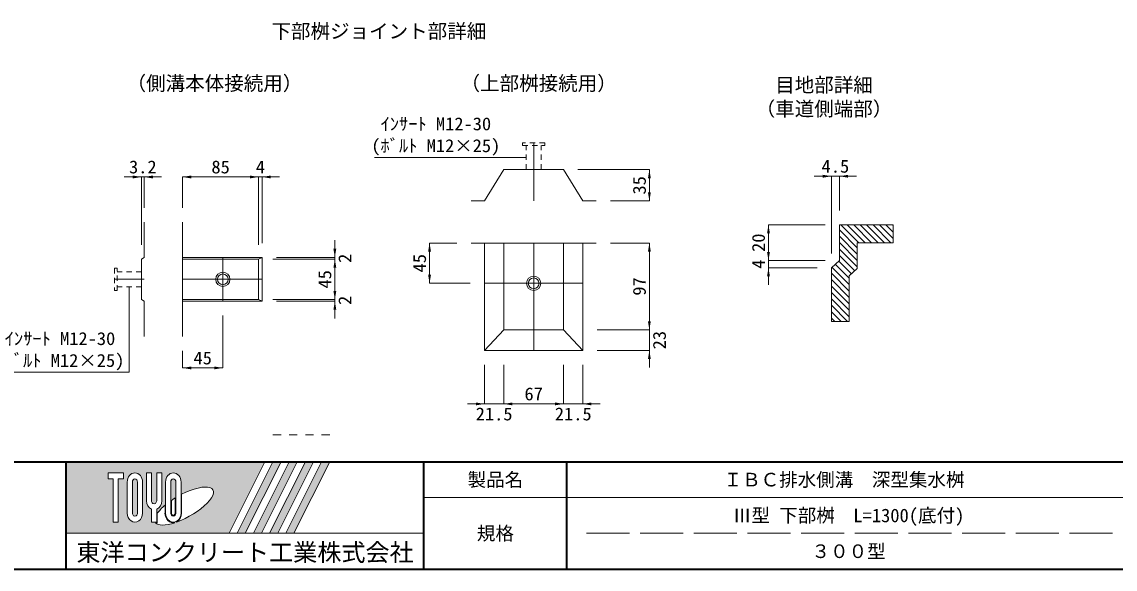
# Model space of a CAD drawing. Units: millimetres at full size, sheet at 1:20, with parts at other scales. Extents: x 64173 to 81200, y -133840 to -120349.
# Drawn here: x 67974 to 71030, y -133640 to -132112 of the extents above; entities that cross this region are included whole.
import ezdxf
from ezdxf.enums import TextEntityAlignment as Align

# ---------------------------------------------------------------- set-up
doc = ezdxf.new("R2010")
doc.units = ezdxf.units.MM
doc.header["$LTSCALE"] = 20
doc.linetypes.add('DASHED', pattern=[7.5, 6, -1.5])
doc.linetypes.add('USER3', pattern=[1.35, 0.75, -0.6])
for name, color, linetype, lineweight in [('インサート', 3, 'USER3', 9), ('作業エリア', 11, 'Continuous', 13), ('図枠', 7, 'Continuous', 5), ('寸法線', 7, 'Continuous', 13), ('引出線', 4, 'Continuous', 13), ('補助線', 8, 'Continuous', 13), ('集水桝', 2, 'Continuous', 13)]:
    doc.layers.add(name, color=color, linetype=linetype, lineweight=lineweight)
doc.layers.add('文字', color=7, linetype='Continuous')
doc.styles.add('ＭＳ ゴシック', font='')
doc.styles.add('ＭＳ 明朝', font='')
doc.styles.get('ＭＳ ゴシック').set_extended_font_data('MS Gothic')
doc.styles.get('ＭＳ 明朝').set_extended_font_data('MS Mincho')

# ---------------------------------------------------------------- blocks, each defined once
blk = doc.blocks.new('filled_arrow')
at = {"color": 0, "linetype": 'Continuous', "lineweight": -2}
blk.add_solid([(7.5, 1.25), (0, 0), (7.5, -1.25)], dxfattribs=at)

msp = doc.modelspace()

# ---------------------------------------------------------------- hatches: boundary and pattern name
at = {"layer": '図枠'}
h = msp.add_hatch(color=256, dxfattribs=at)
h.paths.add_polyline_path([(68097.56, -133340.41), (68097.56, -133540.41), (68552.87, -133540.41), (68652.87, -133340.41)])
edge = h.paths.add_edge_path(flags=16)
edge.add_ellipse((68427.01, -133464.25), major_axis=(80.81, 45.23), ratio=0.3471473, start_angle=-144.31122, end_angle=72.1899, ccw=False)
edge.add_ellipse((68397.08, -133483.78), major_axis=(0, 27.5), ratio=0.8463542, start_angle=-160.70346, end_angle=-90)
edge.add_line((68420.36, -133483.78), (68420.36, -133431.36))
edge = h.paths.add_edge_path(flags=16)
edge.add_ellipse((68397.08, -133397.05), major_axis=(0, 25.38), ratio=0.8463542, start_angle=-90, end_angle=90, ccw=False)
edge.add_line((68418.57, -133397.05), (68418.57, -133483.78))
edge.add_ellipse((68397.08, -133483.78), major_axis=(0, 25.38), ratio=0.8463542, start_angle=90, end_angle=-90, ccw=False)
edge.add_line((68375.6, -133483.78), (68375.6, -133397.05))
edge = h.paths.add_edge_path(flags=16)
edge.add_line((68404.24, -133397.05), (68404.24, -133483.78))
edge.add_ellipse((68397.08, -133483.78), major_axis=(0, 8.46), ratio=0.8463542, start_angle=90, end_angle=-90, ccw=False)
edge.add_line((68389.92, -133483.78), (68389.92, -133397.05))
edge.add_ellipse((68397.08, -133397.05), major_axis=(0, 8.46), ratio=0.8463542, start_angle=-90, end_angle=90, ccw=False)
edge = h.paths.add_edge_path(flags=16)
edge.add_line((68402.45, -133441.38), (68402.45, -133483.78))
edge.add_ellipse((68397.08, -133483.78), major_axis=(0, 6.35), ratio=0.8463542, start_angle=90, end_angle=-90, ccw=False)
edge.add_line((68391.71, -133483.78), (68391.71, -133448.32))
edge.add_ellipse((68427.01, -133464.25), major_axis=(80.81, 45.23), ratio=0.3471473, start_angle=107.79174, end_angle=126.47132, ccw=False)
edge = h.paths.add_edge_path(flags=16)
edge.add_ellipse((68343.37, -133449.4), major_axis=(0, 25.38), ratio=0.8463542, start_angle=-163.34117, end_angle=-90, ccw=False)
edge.add_line((68350.53, -133473.34), (68350.53, -133509.16))
edge.add_line((68350.53, -133509.16), (68336.21, -133509.16))
edge.add_line((68336.21, -133509.16), (68336.21, -133473.34))
edge.add_ellipse((68343.37, -133449.4), major_axis=(0, 25.38), ratio=0.8463542, start_angle=90, end_angle=163.34117, ccw=False)
edge.add_line((68321.89, -133449.4), (68321.89, -133371.66))
edge.add_line((68321.89, -133371.66), (68336.21, -133371.66))
edge.add_line((68336.21, -133371.66), (68336.21, -133449.4))
edge.add_ellipse((68343.37, -133449.4), major_axis=(0, 8.46), ratio=0.8463542, start_angle=90, end_angle=-90)
edge.add_line((68350.53, -133449.4), (68350.53, -133371.66))
edge.add_line((68350.53, -133371.66), (68364.86, -133371.66))
edge.add_line((68364.86, -133371.66), (68364.86, -133449.4))
edge = h.paths.add_edge_path(flags=16)
edge.add_line((68373.81, -133461.89), (68373.81, -133483.78))
edge.add_ellipse((68397.08, -133483.78), major_axis=(0, 27.5), ratio=0.8463542, start_angle=90, end_angle=-171.54427)
edge.add_ellipse((68427.01, -133464.25), major_axis=(80.81, 45.23), ratio=0.3471473, start_angle=-178.64954, end_angle=-148.29244, ccw=False)
edge.add_line((68347.45, -133511.28), (68352.32, -133511.28))
edge.add_line((68352.32, -133511.28), (68352.32, -133484.46))
edge.add_ellipse((68427.01, -133464.25), major_axis=(80.81, 45.23), ratio=0.3471473, start_angle=148.21912, end_angle=165.90812, ccw=False)
edge = h.paths.add_edge_path(flags=16)
edge.add_ellipse((68289.66, -133397.05), major_axis=(0, 25.38), ratio=0.8463542, start_angle=-90, end_angle=90, ccw=False)
edge.add_line((68311.14, -133397.05), (68311.14, -133483.78))
edge.add_ellipse((68289.66, -133483.78), major_axis=(0, 25.38), ratio=0.8463542, start_angle=90, end_angle=-90, ccw=False)
edge.add_line((68268.18, -133483.78), (68268.18, -133397.05))
edge = h.paths.add_edge_path(flags=16)
edge.add_line((68296.82, -133397.05), (68296.82, -133483.78))
edge.add_ellipse((68289.66, -133483.78), major_axis=(0, 8.46), ratio=0.8463542, start_angle=90, end_angle=-90, ccw=False)
edge.add_line((68282.5, -133483.78), (68282.5, -133397.05))
edge.add_ellipse((68289.66, -133397.05), major_axis=(0, 8.46), ratio=0.8463542, start_angle=-90, end_angle=90, ccw=False)
h.paths.add_polyline_path([(68257.43, -133371.66), (68257.43, -133388.59), (68243.11, -133388.59), (68243.11, -133509.16), (68228.79, -133509.16), (68228.79, -133388.59), (68214.46, -133388.59), (68214.46, -133371.66)], flags=16)
for points in [[(68575.56, -133540.41), (68598.25, -133540.41), (68698.25, -133340.41), (68675.56, -133340.41)], [(68743.62, -133340.41), (68720.93, -133340.41), (68620.93, -133540.41), (68643.62, -133540.41)], [(68789, -133340.41), (68766.31, -133340.41), (68666.31, -133540.41), (68689, -133540.41)], [(68834.37, -133340.41), (68811.68, -133340.41), (68711.68, -133540.41), (68734.37, -133540.41)]]:
    msp.add_hatch(color=256, dxfattribs=at).paths.add_polyline_path(points)
at = {"layer": '集水桝', "lineweight": 9}
h = msp.add_hatch(dxfattribs=at)
h.set_pattern_fill('USER', color=256, style=0, pattern_type=2)
h.set_pattern_definition([(135, (22835.62, -12133.36), (-8.98026, -8.98026), [])])
h.paths.add_polyline_path([(70259.36, -132778.45), (70236.86, -132798.45), (70236.86, -132948.45), (70286.86, -132948.45), (70286.86, -132820.91), (70309.36, -132800.91), (70309.36, -132728.45), (70409.36, -132728.45), (70409.36, -132678.45), (70259.36, -132678.45)])

# ---------------------------------------------------------------- linework, layer by layer
at = {"layer": 'インサート'}
for p, q in [((69373.32, -132449.35), (69373.32, -132456.85)), ((69435.82, -132449.35), (69373.32, -132449.35)), ((69373.32, -132456.85), (69435.82, -132456.85)), ((69383.32, -132524.35), (69383.32, -132456.85)), ((69425.82, -132524.35), (69425.82, -132456.85)), ((69435.82, -132456.85), (69435.82, -132449.35)), ((69383.32, -132524.35), (69425.82, -132524.35)), ((68240.32, -132799.49), (68232.82, -132799.49)), ((68232.82, -132799.49), (68232.82, -132861.99)), ((68240.32, -132861.99), (68240.32, -132799.49)), ((68307.82, -132809.49), (68240.32, -132809.49)), ((68307.82, -132851.99), (68307.82, -132809.49)), ((68232.82, -132861.99), (68240.32, -132861.99)), ((68307.82, -132851.99), (68240.32, -132851.99))]:
    msp.add_line(p, q, dxfattribs=at)
at = {"layer": 'インサート', "linetype": 'Continuous'}
for centre in [(68535.53, -132830.74), (69404.57, -132841.95)]:
    msp.add_circle(centre, 20, dxfattribs=at)
at = {"layer": 'インサート', "linetype": 'Continuous', "lineweight": 5}
for centre in [(68535.53, -132830.74), (69404.57, -132841.95)]:
    msp.add_circle(centre, 15, dxfattribs=at)
at = {"layer": '作業エリア'}
for p, q in [((70409.36, -132678.45), (70409.36, -132728.45)), ((70309.36, -132728.45), (70409.36, -132728.45)), ((70309.36, -132800.91), (70309.36, -132728.45)), ((70286.86, -132820.91), (70309.36, -132800.91)), ((70286.86, -132948.45), (70286.86, -132820.91)), ((70236.86, -132948.45), (70286.86, -132948.45))]:
    msp.add_line(p, q, dxfattribs=at)
at = {"layer": '図枠'}
for p, q in [((68675.56, -133264.88), (68698.25, -133264.88)), ((68720.93, -133264.88), (68743.62, -133264.88)), ((68766.31, -133264.88), (68789, -133264.88)), ((68811.68, -133264.88), (68834.37, -133264.88)), ((68097.56, -133340.41), (68652.87, -133340.41)), ((68652.87, -133340.41), (68552.87, -133540.41)), ((68675.56, -133340.41), (68575.56, -133540.41)), ((68698.25, -133340.41), (68598.25, -133540.41)), ((68720.93, -133340.41), (68620.93, -133540.41)), ((68743.62, -133340.41), (68643.62, -133540.41)), ((68766.31, -133340.41), (68666.31, -133540.41)), ((68789, -133340.41), (68689, -133540.41)), ((68811.68, -133340.41), (68711.68, -133540.41)), ((68834.37, -133340.41), (68734.37, -133540.41)), ((68214.46, -133371.66), (68214.46, -133388.59)), ((68214.46, -133371.66), (68257.43, -133371.66)), ((68257.43, -133371.66), (68257.43, -133388.59)), ((68321.89, -133371.66), (68336.21, -133371.66)), ((68321.89, -133449.4), (68321.89, -133371.66)), ((68336.21, -133371.66), (68336.21, -133449.4)), ((68350.53, -133371.66), (68364.86, -133371.66)), ((68350.53, -133449.4), (68350.53, -133371.66)), ((68364.86, -133371.66), (68364.86, -133449.4)), ((68228.79, -133388.59), (68214.46, -133388.59)), ((68228.79, -133388.59), (68228.79, -133509.16)), ((68243.11, -133388.59), (68243.11, -133509.16)), ((68257.43, -133388.59), (68243.11, -133388.59)), ((68268.18, -133397.05), (68268.18, -133483.78)), ((68282.5, -133483.78), (68282.5, -133397.05)), ((68296.82, -133397.05), (68296.82, -133483.78)), ((68311.14, -133483.78), (68311.14, -133397.05)), ((68375.6, -133397.05), (68375.6, -133483.78)), ((68389.92, -133483.78), (68389.92, -133397.05)), ((68404.24, -133397.05), (68404.24, -133483.78)), ((68418.57, -133483.78), (68418.57, -133397.05)), ((68391.71, -133483.78), (68391.71, -133448.32)), ((68402.45, -133441.38), (68402.45, -133483.78)), ((68420.36, -133483.78), (68420.36, -133431.36)), ((68336.21, -133473.34), (68336.21, -133509.16)), ((68350.53, -133473.34), (68350.53, -133509.16)), ((68373.81, -133461.89), (68373.81, -133483.78)), ((68243.11, -133509.16), (68228.79, -133509.16)), ((68350.53, -133509.16), (68336.21, -133509.16)), ((68352.32, -133484.46), (68352.32, -133511.28)), ((68097.56, -133540.41), (68552.87, -133540.41)), ((68347.45, -133511.28), (68352.32, -133511.28)), ((68575.56, -133540.41), (68598.25, -133540.41)), ((68620.93, -133540.41), (68643.62, -133540.41)), ((68666.31, -133540.41), (68689, -133540.41)), ((68711.68, -133540.41), (68734.37, -133540.41))]:
    msp.add_line(p, q, dxfattribs=at)
at = {"layer": '図枠', "lineweight": 40}
for p, q in [((64572.56, -133340.41), (72372.56, -133340.41)), ((68097.56, -133640.41), (68097.56, -133340.41)), ((69097.56, -133640.41), (69097.56, -133340.41)), ((69497.56, -133640.41), (69497.56, -133340.41)), ((64572.56, -133640.41), (72372.56, -133640.41))]:
    msp.add_line(p, q, dxfattribs=at)
at = {"layer": '図枠', "lineweight": 13}
msp.add_line((72372.56, -133440.41), (69097.56, -133440.41), dxfattribs=at)
at = {"layer": '図枠', "linetype": 'DASHED', "lineweight": 9}
msp.add_line((71022.56, -133540.41), (69547.56, -133540.41), dxfattribs=at)
at = {"layer": '図枠'}
for centre, major_axis, ratio, start_param, end_param in [((68289.66, -133397.05), (0, 25.38), 0.846354, 4.712389, 7.8539816), ((68397.08, -133397.05), (0, 25.38), 0.846354, 4.712389, 7.8539816), ((68289.66, -133397.05), (0, 8.46), 0.846354, 4.712389, 7.8539816), ((68397.08, -133397.05), (0, 8.46), 0.846354, 4.712389, 7.8539816), ((68427.01, -133464.25), (80.81, 45.23), 0.347147, 4.2621853, 7.7429163), ((68427.01, -133464.25), (80.81, 45.23), 0.347147, 1.6817405, 1.8219833), ((68343.37, -133449.4), (0, 25.38), 0.846354, 1.5707963, 2.8017557), ((68343.37, -133449.4), (0, 8.46), 0.846354, 1.5707963, 4.712389), ((68343.37, -133449.4), (0, 25.38), 0.846354, 3.4814296, 4.712389), ((68427.01, -133464.25), (80.81, 45.23), 0.347147, 2.0815197, 2.5155126), ((68289.66, -133483.78), (0, 25.38), 0.846354, 1.5707963, 4.712389), ((68289.66, -133483.78), (0, 8.46), 0.846354, 1.5707963, 4.712389), ((68397.08, -133483.78), (0, 27.5), 0.846354, 1.5707963, 3.3154679), ((68397.08, -133483.78), (0, 25.38), 0.846354, 1.5707963, 4.712389), ((68397.08, -133483.78), (0, 8.46), 0.846354, 1.5707963, 4.712389), ((68397.08, -133483.78), (0, 6.35), 0.846354, 1.5707963, 4.712389), ((68397.08, -133483.78), (0, 27.5), 0.846354, 3.5338438, 4.712389), ((68427.01, -133464.25), (80.81, 45.23), 0.347147, 3.2093975, 4.2004451)]:
    msp.add_ellipse(centre, major_axis=major_axis, ratio=ratio, start_param=start_param, end_param=end_param, dxfattribs=at)
at = {"layer": '寸法線'}
for p, q in [((69528.32, -132524.35), (69728.02, -132524.35)), ((69728.02, -132611.85), (69728.02, -132524.35)), ((68363.82, -132544.79), (68259.82, -132544.79)), ((68307.82, -132734.49), (68307.82, -132544.79)), ((68315.82, -132630.74), (68315.82, -132544.79)), ((68423.03, -132544.79), (68635.53, -132544.79)), ((68423.03, -132630.74), (68423.03, -132544.79)), ((68587.53, -132544.79), (68693.53, -132544.79)), ((68635.53, -132734.49), (68635.53, -132544.79)), ((68635.53, -132734.49), (68635.53, -132544.79)), ((68645.53, -132729.49), (68645.53, -132544.79)), ((70188.86, -132542.77), (70307.36, -132542.77)), ((70236.86, -132758.45), (70236.86, -132542.77)), ((70259.36, -132638.45), (70259.36, -132542.77)), ((69619.57, -132611.85), (69728.02, -132611.85)), ((70060.96, -132678.45), (70060.96, -132778.45)), ((70219.36, -132678.45), (70060.96, -132678.45)), ((68848.67, -132721.49), (68848.67, -132822.49)), ((69113.45, -132729.45), (69113.45, -132841.95)), ((69189.57, -132729.45), (69113.45, -132729.45)), ((69619.57, -132729.45), (69728.02, -132729.45)), ((69728.02, -132729.45), (69728.02, -132971.95)), ((70060.96, -132730.45), (70060.96, -132846.45)), ((68675.53, -132774.49), (68848.67, -132774.49)), ((68675.53, -132774.49), (68848.67, -132774.49)), ((68685.53, -132769.49), (68848.67, -132769.49)), ((68848.67, -132774.49), (68848.67, -132886.99)), ((70219.36, -132778.45), (70060.96, -132778.45)), ((70219.36, -132778.45), (70060.96, -132778.45)), ((70196.86, -132798.45), (70060.96, -132798.45)), ((68848.67, -132838.99), (68848.67, -132939.99)), ((69227.07, -132841.95), (69113.45, -132841.95)), ((68675.53, -132886.99), (68848.67, -132886.99)), ((68675.53, -132886.99), (68848.67, -132886.99)), ((68685.53, -132891.99), (68848.67, -132891.99)), ((69728.02, -132923.95), (69728.02, -133077.45)), ((68535.53, -132931.99), (68535.53, -133078.34)), ((69582.07, -132971.95), (69728.02, -132971.95)), ((69582.07, -132971.95), (69728.02, -132971.95)), ((68423.03, -133030.74), (68423.03, -133078.34)), ((69582.07, -133029.45), (69728.02, -133029.45)), ((68423.03, -133078.34), (68535.53, -133078.34)), ((69267.07, -133069.45), (69267.07, -133178.84)), ((69320.82, -133069.45), (69320.82, -133178.84)), ((69320.82, -133069.45), (69320.82, -133178.84)), ((69488.32, -133069.45), (69488.32, -133178.84)), ((69488.32, -133069.45), (69488.32, -133178.84)), ((69542.07, -133069.45), (69542.07, -133178.84)), ((69368.82, -133178.84), (69219.07, -133178.84)), ((69488.32, -133178.84), (69320.82, -133178.84)), ((69590.07, -133178.84), (69440.32, -133178.84))]:
    msp.add_line(p, q, dxfattribs=at)
at = {"layer": '引出線'}
for points in [[(69383.32, -132490.6), (69324.96, -132490.6), (68959.16, -132490.6)], [(68274.07, -132851.99), (68274.07, -133090.57), (67908.27, -133090.57)]]:
    msp.add_lwpolyline(points, dxfattribs=at)
at = {"layer": '補助線'}
for p, q in [((69404.57, -132524.35), (69404.57, -132449.35)), ((69404.57, -132524.35), (69404.57, -132611.85)), ((69404.57, -133029.45), (69404.57, -132729.45)), ((68535.53, -132891.99), (68535.53, -132769.49)), ((68315.82, -132830.74), (68232.82, -132830.74)), ((68307.82, -132830.74), (68232.82, -132830.74)), ((68645.53, -132830.74), (68423.03, -132830.74)), ((69267.07, -132841.95), (69542.07, -132841.95)), ((68097.56, -133540.41), (69097.56, -133540.41))]:
    msp.add_line(p, q, dxfattribs=at)
at = {"layer": '集水桝'}
for p, q in [((69267.07, -132611.85), (69320.82, -132524.35)), ((69320.82, -132524.35), (69488.32, -132524.35)), ((69488.32, -132524.35), (69542.07, -132611.85)), ((69229.57, -132611.85), (69267.07, -132611.85)), ((69542.07, -132611.85), (69579.57, -132611.85)), ((68315.82, -132670.74), (68315.82, -132769.49)), ((68423.03, -132670.74), (68423.03, -132990.74)), ((70259.36, -132678.45), (70409.36, -132678.45)), ((70259.36, -132778.45), (70259.36, -132678.45)), ((69579.57, -132729.45), (69229.57, -132729.45)), ((69267.07, -133029.45), (69267.07, -132729.45)), ((69320.82, -132971.95), (69320.82, -132729.45)), ((69488.32, -132729.45), (69488.32, -132971.95)), ((69542.07, -132729.45), (69542.07, -133029.45)), ((68307.82, -132774.49), (68315.82, -132769.49)), ((68307.82, -132774.49), (68307.82, -132886.99)), ((68423.03, -132769.49), (68645.53, -132769.49)), ((68635.53, -132774.49), (68645.53, -132769.49)), ((68645.53, -132769.49), (68645.53, -132891.99)), ((70236.86, -132798.45), (70259.36, -132778.45)), ((70236.86, -132948.45), (70236.86, -132798.45)), ((68307.82, -132886.99), (68315.82, -132891.99)), ((68315.82, -132891.99), (68315.82, -132990.74)), ((68423.03, -132891.99), (68645.53, -132891.99)), ((68635.53, -132886.99), (68645.53, -132891.99)), ((69267.07, -133029.45), (69320.82, -132971.95)), ((69488.32, -132971.95), (69320.82, -132971.95)), ((69542.07, -133029.45), (69488.32, -132971.95)), ((69542.07, -133029.45), (69267.07, -133029.45))]:
    msp.add_line(p, q, dxfattribs=at)
at = {"layer": '集水桝', "lineweight": 9}
for p, q in [((68423.03, -132774.49), (68635.53, -132774.49)), ((68635.53, -132774.49), (68635.53, -132886.99)), ((68423.03, -132886.99), (68635.53, -132886.99))]:
    msp.add_line(p, q, dxfattribs=at)

# ---------------------------------------------------------------- block references
at = {"layer": '寸法線', "xscale": 3.2, "yscale": 3.2}
for p, rotation in [((69728.02, -132524.35), 270), ((68307.82, -132544.79), 180), ((68635.53, -132544.79), 180), ((68635.53, -132544.79), 180), ((70236.86, -132542.77), 180), ((69728.02, -132611.85), 90), ((70060.96, -132678.45), 270), ((68848.67, -132769.49), 90), ((69113.45, -132729.45), 270), ((69728.02, -132729.45), 270), ((68848.67, -132774.49), 270), ((68848.67, -132774.49), 270), ((70060.96, -132778.45), 90), ((70060.96, -132778.45), 90), ((70060.96, -132798.45), 270), ((69113.45, -132841.95), 90), ((68848.67, -132886.99), 90), ((68848.67, -132886.99), 90), ((68848.67, -132891.99), 270), ((69728.02, -132971.95), 90), ((69728.02, -132971.95), 90), ((69728.02, -133029.45), 270), ((68535.53, -133078.34), 180), ((69267.07, -133178.84), 180), ((69488.32, -133178.84), 180), ((69488.32, -133178.84), 180)]:
    msp.add_blockref('filled_arrow', p, dxfattribs=dict(at, rotation=rotation))
for p in [(68315.82, -132544.79), (68423.03, -132544.79), (68645.53, -132544.79), (70259.36, -132542.77), (68423.03, -133078.34), (69320.82, -133178.84), (69320.82, -133178.84), (69542.07, -133178.84)]:
    msp.add_blockref('filled_arrow', p, dxfattribs=at)
at = {"layer": '引出線', "xscale": 0.133, "yscale": 0.133}
for p, rotation in [((69383.32, -132490.6), 180), ((68274.07, -132851.99), 270)]:
    msp.add_blockref('filled_arrow', p, dxfattribs=dict(at, rotation=rotation))

# ---------------------------------------------------------------- texts
at = {"layer": '図枠', "style": 'ＭＳ ゴシック'}
for s, height, p in [('製品名', 37.98, (69297.56, -133390.41)), ('ＩＢＣ排水側溝\u3000深型集水桝 ', 37.98, (70285.06, -133390.41)), ('Ⅲ型 下部桝\u3000L=1300(底付)', 37.98, (70285.06, -133490.41)), ('規格', 37.98, (69297.56, -133540.41)), ('東洋コンクリート工業株式会社', 49.37, (68597.56, -133593.54)), ('３００型', 37.98, (70285.06, -133590.41))]:
    msp.add_text(s, height=height, dxfattribs=at).set_placement(p, align=Align.MIDDLE_CENTER)
at = {"layer": '寸法線', "style": 'ＭＳ 明朝', "width": 1.05}
for s, p in [('3.2', (68311.82, -132516.79)), ('85', (68529.28, -132516.79)), ('4', (68640.53, -132516.79)), ('4.5', (70248.11, -132514.77)), ('45', (68479.28, -133050.34)), ('67', (69404.57, -133150.84)), ('21.5', (69293.95, -133206.84)), ('21.5', (69515.2, -133206.84))]:
    msp.add_text(s, height=36.03, dxfattribs=at).set_placement(p, align=Align.MIDDLE_CENTER)
for s, p in [('35', (69700.02, -132568.1)), ('20', (70032.96, -132728.45)), ('2', (68876.67, -132771.99)), ('45', (69085.45, -132785.7)), ('4', (70032.96, -132788.45)), ('45', (68820.67, -132830.74)), ('97', (69700.02, -132850.7)), ('2', (68876.67, -132889.49)), ('23', (69756.02, -133000.7))]:
    msp.add_text(s, height=36.03, rotation=90, dxfattribs=at).set_placement(p, align=Align.MIDDLE_CENTER)
at = {"layer": '引出線', "style": 'ＭＳ 明朝', "width": 1.05}
for s, p in [('ｲﾝｻｰﾄ M12-30', (68976.54, -132425.23)), ('(ﾎﾞﾙﾄ M12×25)', (68950.62, -132486.25)), ('ｲﾝｻｰﾄ M12-30', (67925.65, -133025.19)), ('(ﾎﾞﾙﾄ M12×25)', (67899.73, -133086.21))]:
    msp.add_text(s, height=36.03, dxfattribs=at).set_placement(p, align=Align.BOTTOM_LEFT)
at = {"layer": '文字', "style": 'ＭＳ 明朝'}
for s, p in [('下部桝ジョイント部詳細', (68971.69, -132137.46)), ('（側溝本体接続用）', (68512.05, -132283.06)), ('（上部桝接続用）', (69418.48, -132283.06))]:
    msp.add_text(s, height=40.03, dxfattribs=at).set_placement(p, align=Align.MIDDLE_CENTER)
for s, p in [('目地部詳細', (70079.72, -132267.6)), ('（車道側端部）', (70025.12, -132334.27))]:
    msp.add_text(s, height=40.03, dxfattribs=at).set_placement(p, align=Align.TOP_LEFT)

doc.saveas('drawing.dxf')
